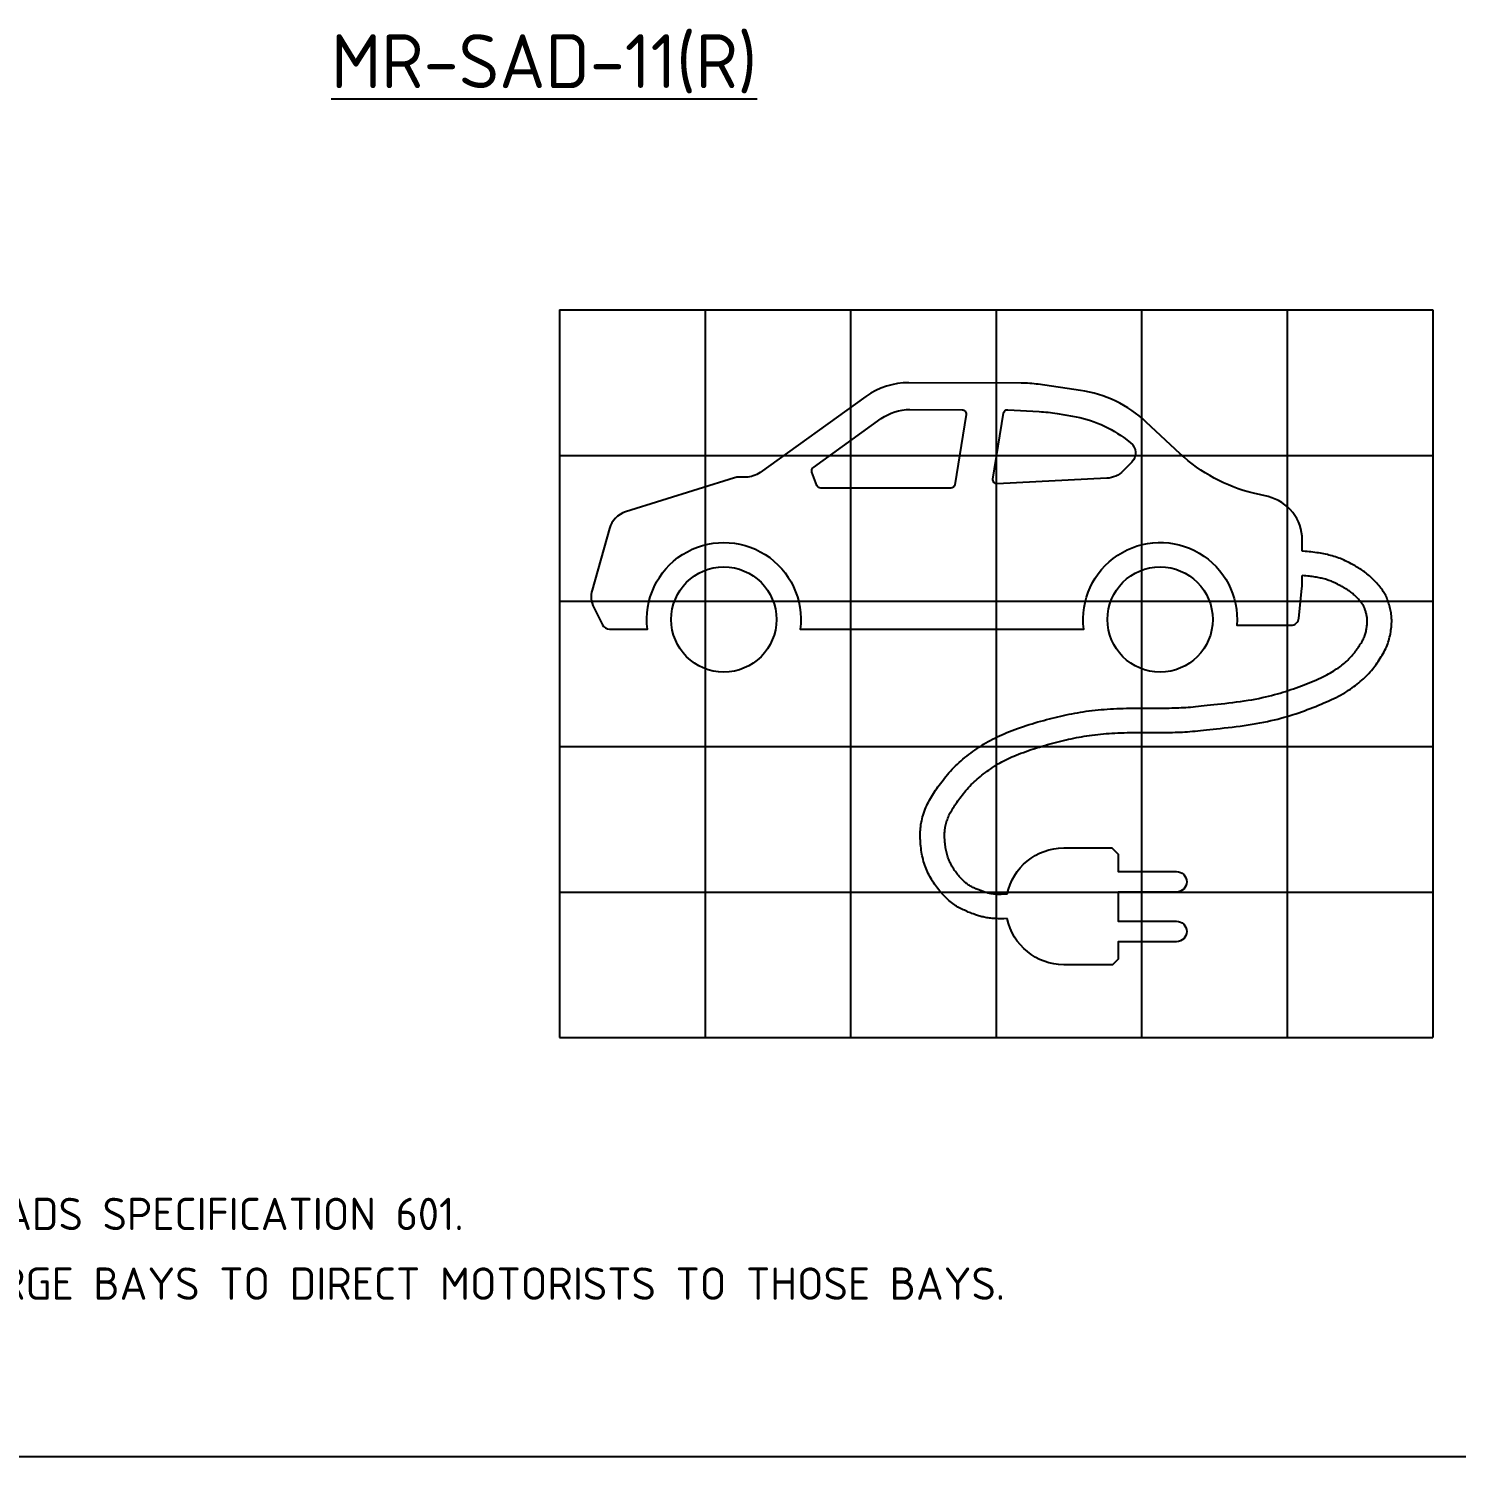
# Model space of a CAD drawing. Header units: millimetres. Extents: x 0 to 420, y 0 to 297.
# Drawn here: x 200.1 to 332.6, y 4.5 to 137 of the extents above; entities that cross this region are included whole.
import ezdxf
from ezdxf.enums import TextEntityAlignment as Align

# ---------------------------------------------------------------- set-up
doc = ezdxf.new("R2010")
doc.units = ezdxf.units.MM
doc.header["$MEASUREMENT"] = 0
for name, color, linetype in [('L18', 4, 'Continuous'), ('L50', 7, 'Continuous'), ('T25', 1, 'Continuous'), ('TBLK18', 4, 'Continuous'), ('TBLK25', 1, 'Continuous'), ('TBLK35', 3, 'Continuous'), ('TBLK50', 7, 'Continuous')]:
    doc.layers.add(name, color=color, linetype=linetype)
doc.styles.add('iso', font='iso3098b.shx')

# ---------------------------------------------------------------- blocks, each defined once
blk = doc.blocks.new('A3BBLK')
at = {"layer": 'TBLK50'}
blk.add_line((13, 4.5), (415.5, 4.5), dxfattribs=at)
blk = doc.blocks.new('title block')
blk.add_blockref('A3BBLK', (0, 0))
at = {"layer": 'TBLK18', "style": 'iso'}
blk.add_attdef('MR_DIRECTORATE', text='', height=1.5, dxfattribs=at).set_placement((381.5, 67.12), align=Align.CENTER)
for tag, p in [('STREET_NAME', (355.51, 61.1)), ('SUBURB_POSTCODE', (388.49, 61.1)), ('TELEPHONE_NO.', (368.31, 58.84)), ('FAX_NO.', (393.56, 58.84))]:
    blk.add_attdef(tag, p, '', height=1.5, dxfattribs=at)
at = {"layer": 'TBLK25', "style": 'iso'}
for tag, height, p in [('MR_BRANCH', 2, (381.5, 64.2)), ('ROAD_SECTION', 1.75, (384.5, 29.16)), ('SLK', 1.75, (384.5, 26.11)), ('CHAINAGE', 1.75, (384.5, 19.21))]:
    blk.add_attdef(tag, text='', height=height, dxfattribs=at).set_placement(p, align=Align.CENTER)
for tag, p, height in [('FILE_NUMBER', (371.77, 53.24), 2.5), ('DESIGNED_/_DRAWN', (371.77, 48.49), 2), ('VERIFIED', (371.77, 43.49), 2), ('APPROVED', (371.77, 38.49), 2), ('LOCAL_AUTHORITY', (370.48, 16.73), 1.25)]:
    blk.add_attdef(tag, p, '', height=height, dxfattribs=at)
at = {"layer": 'TBLK35', "style": 'iso', "width": 0.9}
for tag, p in [('ROAD_PROJECT&NUMBER', (384.5, 32.23)), ('DRAWING_DESCRIPTION', (384.5, 22.29))]:
    blk.add_attdef(tag, text='', height=2.5, dxfattribs=at).set_placement(p, align=Align.CENTER)
at = {"layer": 'TBLK50', "style": 'iso'}
blk.add_attdef('DRG_NUMBER', (356.8, 6.02), '', height=5, dxfattribs=at)

msp = doc.modelspace()

# ---------------------------------------------------------------- linework, layer by layer
at = {"layer": 'L18', "linetype": 'Continuous'}
for p, q in [((249.3585, 110.853), (330.3585, 110.853)), ((249.3585, 110.853), (249.3585, 43.353)), ((330.3585, 110.853), (330.3585, 43.353)), ((249.3585, 97.353), (330.3585, 97.353)), ((249.3585, 83.853), (330.3585, 83.853)), ((249.3585, 70.353), (330.3585, 70.353)), ((249.3585, 56.853), (330.3585, 56.853)), ((249.3585, 43.353), (330.3585, 43.353))]:
    msp.add_line(p, q, dxfattribs=at)
at = {"layer": 'L50', "linetype": 'Continuous'}
for p, q in [((262.8585, 110.853), (262.8585, 43.353)), ((276.3585, 110.853), (276.3585, 43.353)), ((289.8585, 110.853), (289.8585, 43.353)), ((303.3585, 110.853), (303.3585, 43.353)), ((316.8585, 110.853), (316.8585, 43.353))]:
    msp.add_line(p, q, dxfattribs=at)
at = {"layer": 'L50'}
for points in [[(318.2614, 88.4858), (318.2614, 89.505, 0.3470307), (315.0794, 93.5376), (313.728, 93.8607, -0.13009192), (306.9331, 97.5149), (303.7871, 100.4584, 0.15349883), (297.6719, 103.3937), (293.7682, 103.9555, 0.03495339), (292.1933, 104.0707), (281.7681, 104.1035, 0.15778618), (277.7889, 102.8296), (267.9649, 95.7741, -0.15697849), (266.6456, 95.3494), (266.0478, 95.3494, 0.07587617), (265.5981, 95.2807), (255.4972, 92.1238, 0.25342768), (253.9953, 90.5794), (252.3855, 84.8753, 0.18686728), (252.5395, 83.2492), (253.3372, 81.6546, 0.28401547), (254.0114, 81.238), (257.5188, 81.238, -1.13554936), (271.6853, 81.238), (297.9892, 81.238, -1.10686216), (312.1924, 81.5991), (317.1953, 81.5991, 0.38502341), (317.9454, 82.2772), (318.2233, 85.028, 0.02517517), (318.2614, 85.7857), (318.2614, 86.2142)], [(290.8784, 56.6541, -0.3514784), (296.1331, 60.9618), (300.595, 60.9618), (301.1898, 60.367), (301.1898, 58.7569), (306.5857, 58.7569, -1), (306.5857, 56.8576), (301.1898, 56.8576), (301.1898, 54.1488), (306.5857, 54.1488, -1), (306.5857, 52.2495), (301.1898, 52.2495), (301.1898, 50.6395), (300.6527, 50.1024), (296.1331, 50.1024, -0.35049294), (290.8823, 54.3914)]]:
    msp.add_lwpolyline(points, format="xyb", dxfattribs=at)
for points in [[(272.7808, 95.8152, -0.33742059), (272.9145, 96.2519), (279.2053, 100.7699, -0.15778618), (281.8581, 101.6192), (286.7019, 101.6039, -0.46066773), (287.0729, 101.1673), (286.0265, 94.6462, -0.36834143), (285.6543, 94.329), (273.5922, 94.329, -0.31401646), (273.2386, 94.5753)], [(290.9391, 101.5916), (293.8541, 101.4283, -0.02761493), (295.508, 101.2436), (296.9457, 101.0021, -0.12326111), (301.9787, 98.8044), (302.3212, 98.5403, -0.4486271), (302.4479, 96.7429), (301.646, 95.9209, -0.18920297), (300.1398, 95.2415), (289.9571, 94.734, -0.47681188), (289.5662, 95.1702), (290.5458, 101.275, -0.38431953)]]:
    msp.add_lwpolyline(points, format="xyb", close=True, dxfattribs=at)
for points in [[(290.8784, 56.6541), (290.5835, 56.6458), (290.3391, 56.6417), (290.1384, 56.6412), (289.9745, 56.6439), (289.8406, 56.6494), (289.7298, 56.6572), (289.6353, 56.6668), (289.5503, 56.6779), (289.4689, 56.69), (289.3897, 56.7031), (289.3125, 56.7173), (289.237, 56.7325), (289.1627, 56.7489), (289.0893, 56.7664), (289.0167, 56.7852), (288.9443, 56.8052), (288.8719, 56.8265), (288.7992, 56.8492), (288.7256, 56.8733), (288.6508, 56.899), (288.5744, 56.9262), (288.496, 56.9552), (288.4151, 56.9859), (288.3315, 57.0185), (288.2448, 57.053), (288.1558, 57.0892), (288.0653, 57.1268), (287.9743, 57.1656), (287.8836, 57.2054), (287.7941, 57.2459), (287.7067, 57.287), (287.6222, 57.3282), (287.5414, 57.3696), (287.4637, 57.4119), (287.3881, 57.4557), (287.3141, 57.502), (287.2407, 57.5515), (287.1671, 57.605), (287.0926, 57.6633), (287.0163, 57.7273), (286.9376, 57.7975), (286.8571, 57.8734), (286.7752, 57.954), (286.6927, 58.0387), (286.6101, 58.1267), (286.5283, 58.217), (286.4477, 58.309), (286.369, 58.4018), (286.2928, 58.4947), (286.2192, 58.5878), (286.1479, 58.6812), (286.079, 58.7751), (286.0123, 58.8696), (285.9478, 58.965), (285.8854, 59.0613), (285.825, 59.1587), (285.7666, 59.2575), (285.7103, 59.3576), (285.656, 59.4591), (285.6038, 59.5622), (285.554, 59.6669), (285.5065, 59.7733), (285.4614, 59.8814), (285.4188, 59.9914), (285.3788, 60.1034), (285.3413, 60.2173), (285.3065, 60.3334), (285.2742, 60.4517), (285.2445, 60.5721), (285.2174, 60.695), (285.1928, 60.8202), (285.1709, 60.948), (285.1515, 61.0782), (285.1346, 61.21), (285.1202, 61.3427), (285.1081, 61.4753), (285.0982, 61.6069), (285.0905, 61.7367), (285.0849, 61.8637), (285.0814, 61.9871), (285.0798, 62.1063), (285.0804, 62.2219), (285.0834, 62.3347), (285.0891, 62.4456), (285.0977, 62.5556), (285.1095, 62.6655), (285.1246, 62.7762), (285.1434, 62.8886), (285.166, 63.0034), (285.1924, 63.1203), (285.2228, 63.2387), (285.257, 63.3583), (285.2951, 63.4786), (285.337, 63.599), (285.3829, 63.719), (285.4326, 63.8383), (285.4861, 63.9565), (285.5435, 64.0738), (285.6046, 64.1908), (285.6693, 64.308), (285.7375, 64.4258), (285.8092, 64.5448), (285.8843, 64.6653), (285.9628, 64.788), (286.0444, 64.9131), (286.1294, 65.0407), (286.2178, 65.1705), (286.3096, 65.3024), (286.405, 65.4363), (286.5041, 65.5719), (286.6068, 65.7091), (286.7133, 65.8478), (286.8237, 65.9877), (286.9377, 66.1283), (287.0554, 66.2691), (287.1764, 66.4095), (287.3006, 66.5489), (287.4279, 66.6868), (287.5581, 66.8226), (287.6911, 66.9557), (287.8267, 67.0858), (287.965, 67.2131), (288.1063, 67.3379), (288.2506, 67.4607), (288.3981, 67.5819), (288.549, 67.7019), (288.7035, 67.8211), (288.8617, 67.9398), (289.0236, 68.0584), (289.189, 68.1765), (289.3572, 68.2934), (289.5279, 68.4087), (289.7005, 68.5216), (289.8745, 68.6318), (290.0496, 68.7385), (290.2251, 68.8413), (290.4008, 68.9398), (290.5777, 69.0345), (290.7569, 69.1259), (290.9395, 69.2147), (291.1265, 69.3016), (291.3193, 69.3871), (291.5188, 69.4721), (291.7262, 69.557), (291.9422, 69.6425), (292.1663, 69.7282), (292.3973, 69.814), (292.6342, 69.8994), (292.876, 69.9842), (293.1215, 70.068), (293.3698, 70.1505), (293.6198, 70.2314), (293.8705, 70.3105), (294.1216, 70.3875), (294.3726, 70.4624), (294.6234, 70.5351), (294.8735, 70.6056), (295.1226, 70.6737), (295.3704, 70.7394), (295.6166, 70.8026), (295.861, 70.8633), (296.1039, 70.9214), (296.3457, 70.9772), (296.5867, 71.0306), (296.8274, 71.0817), (297.0681, 71.1307), (297.3094, 71.1776), (297.5515, 71.2224), (297.7949, 71.2653), (298.0398, 71.3062), (298.2862, 71.345), (298.5345, 71.3816), (298.7847, 71.4159), (299.0369, 71.4479), (299.2915, 71.4775), (299.5484, 71.5046), (299.808, 71.5291), (300.0704, 71.5511), (300.3361, 71.5707), (300.6054, 71.588), (300.8785, 71.603), (301.1558, 71.6159), (301.4376, 71.6266), (301.7243, 71.6353), (302.0159, 71.6421), (302.3113, 71.6473), (302.6094, 71.6509), (302.9087, 71.6534), (303.208, 71.6549), (303.506, 71.6556), (303.8015, 71.6559), (304.093, 71.656), (304.3796, 71.656), (304.6608, 71.6562), (304.9363, 71.6567), (305.2059, 71.6577), (305.4694, 71.6593), (305.7266, 71.6618), (305.9771, 71.6652), (306.2207, 71.6697), (306.4576, 71.6756), (306.6892, 71.6828), (306.9172, 71.6917), (307.1434, 71.7024), (307.3697, 71.715), (307.5977, 71.7297), (307.8292, 71.7467), (308.0661, 71.7661), (308.31, 71.788), (308.5621, 71.8123), (308.8236, 71.8389), (309.0955, 71.8676), (309.3791, 71.8982), (309.6755, 71.9306), (309.9857, 71.9646), (310.3109, 72.0001), (310.6516, 72.0369), (311.0056, 72.0753), (311.3701, 72.1157), (311.7423, 72.1583), (312.1193, 72.2035), (312.4983, 72.2517), (312.8765, 72.303), (313.2511, 72.3579), (313.6196, 72.4166), (313.9812, 72.4788), (314.3354, 72.5442), (314.6816, 72.6125), (315.0195, 72.6834), (315.3485, 72.7566), (315.6681, 72.8317), (315.9779, 72.9084), (316.2776, 72.9865), (316.5684, 73.0661), (316.8514, 73.1474), (317.1281, 73.2305), (317.3998, 73.3158), (317.6677, 73.4032), (317.9333, 73.4932), (318.1977, 73.5858), (318.4621, 73.6812), (318.726, 73.779), (318.9887, 73.879), (319.2496, 73.9806), (319.5079, 74.0834), (319.7629, 74.1872), (320.0139, 74.2915), (320.2601, 74.3959), (320.5011, 74.5002), (320.7363, 74.6043), (320.9656, 74.7086), (321.1886, 74.8132), (321.405, 74.9182), (321.6145, 75.024), (321.8168, 75.1307), (322.0117, 75.2385), (322.1991, 75.3475), (322.3793, 75.4578), (322.553, 75.5694), (322.721, 75.6824), (322.8838, 75.7965), (323.042, 75.912), (323.1964, 76.0288), (323.3476, 76.1469), (323.496, 76.2662), (323.6416, 76.387), (323.7842, 76.5092), (323.9234, 76.6329), (324.0591, 76.7582), (324.191, 76.8853), (324.3188, 77.0141), (324.4424, 77.1447), (324.5616, 77.2773), (324.6767, 77.4117), (324.788, 77.5479), (324.896, 77.6858), (325.0012, 77.8253), (325.1038, 77.9663), (325.2043, 78.1088), (325.3032, 78.2527), (325.4005, 78.3978), (325.4961, 78.5441), (325.5892, 78.6913), (325.6793, 78.8393), (325.7659, 78.988), (325.8483, 79.1372), (325.9261, 79.2867), (325.9986, 79.4363), (326.0655, 79.5861), (326.1269, 79.7361), (326.1831, 79.8868), (326.2345, 80.0385), (326.2813, 80.1914), (326.324, 80.346), (326.3628, 80.5025), (326.398, 80.6613), (326.4299, 80.8224), (326.4585, 80.985), (326.4834, 81.1482), (326.5047, 81.3107), (326.5221, 81.4717), (326.5355, 81.63), (326.5447, 81.7846), (326.5495, 81.9344), (326.5498, 82.0788), (326.5458, 82.2183), (326.5376, 82.3539), (326.5254, 82.4867), (326.5093, 82.6175), (326.4894, 82.7473), (326.4661, 82.8771), (326.4393, 83.008), (326.4093, 83.1404), (326.3765, 83.2737), (326.341, 83.4068), (326.3033, 83.5387), (326.2637, 83.6684), (326.2224, 83.7947), (326.1799, 83.9167), (326.1363, 84.0333), (326.092, 84.1439), (326.0463, 84.2492), (325.9985, 84.3508), (325.9478, 84.4497), (325.8936, 84.5473), (325.8352, 84.6449), (325.7717, 84.7439), (325.7025, 84.8454), (325.6271, 84.9504), (325.5456, 85.0587), (325.4584, 85.1696), (325.366, 85.2824), (325.2687, 85.3965), (325.167, 85.5112), (325.0613, 85.6259), (324.952, 85.74), (324.8395, 85.8528), (324.7245, 85.9637), (324.608, 86.0719), (324.4906, 86.177), (324.3733, 86.2782), (324.2567, 86.3748), (324.1418, 86.4663), (324.0293, 86.552), (323.9197, 86.6316), (323.8123, 86.7058), (323.706, 86.7758), (323.5998, 86.8428), (323.4926, 86.9078), (323.3834, 86.972), (323.2712, 87.0366), (323.1548, 87.1026), (323.0335, 87.1708), (322.9075, 87.241), (322.7774, 87.3122), (322.6435, 87.3839), (322.5064, 87.4552), (322.3666, 87.5255), (322.2245, 87.594), (322.0806, 87.66), (321.9354, 87.7229), (321.7889, 87.7827), (321.6414, 87.8394), (321.4927, 87.8931), (321.3431, 87.9439), (321.1927, 87.9919), (321.0414, 88.0372), (320.8894, 88.0798), (320.7366, 88.1198), (320.5827, 88.1574), (320.4271, 88.1926), (320.2692, 88.2256), (320.1087, 88.2565), (319.9448, 88.2855), (319.7772, 88.3126), (319.6053, 88.3379), (319.4289, 88.3617), (319.2488, 88.384), (319.0664, 88.405), (318.8828, 88.4248), (318.6992, 88.4436), (318.5169, 88.4615), (318.337, 88.4787), (318.2614, 88.4858)], [(290.8823, 54.3914), (290.561, 54.3831), (290.2842, 54.3799), (290.0463, 54.3815), (289.8415, 54.3873), (289.664, 54.3966), (289.5083, 54.409), (289.3685, 54.4238), (289.2389, 54.4407), (289.1148, 54.459), (288.9948, 54.4787), (288.8785, 54.4998), (288.7656, 54.5223), (288.6556, 54.5462), (288.5481, 54.5716), (288.4428, 54.5984), (288.3393, 54.6266), (288.2372, 54.6563), (288.1357, 54.6876), (288.0345, 54.7204), (287.9328, 54.7551), (287.83, 54.7915), (287.7255, 54.8299), (287.6188, 54.8704), (287.5091, 54.913), (287.3962, 54.9579), (287.2803, 55.005), (287.162, 55.0545), (287.0419, 55.1062), (286.9205, 55.1603), (286.7984, 55.2168), (286.6763, 55.2756), (286.5545, 55.3368), (286.4336, 55.4006), (286.3134, 55.4675), (286.1938, 55.5381), (286.0743, 55.6131), (285.9547, 55.6932), (285.8349, 55.7789), (285.7145, 55.871), (285.5932, 55.9702), (285.471, 56.0767), (285.3484, 56.1898), (285.226, 56.3084), (285.1046, 56.4315), (284.9848, 56.558), (284.8673, 56.6869), (284.7527, 56.817), (284.6418, 56.9473), (284.5351, 57.0769), (284.4325, 57.2062), (284.3336, 57.3356), (284.2382, 57.4656), (284.146, 57.5965), (284.0567, 57.729), (283.97, 57.8636), (283.8856, 58.0005), (283.8034, 58.1404), (283.7234, 58.2832), (283.6459, 58.4288), (283.5711, 58.5774), (283.4991, 58.7288), (283.4304, 58.8831), (283.3649, 59.0401), (283.303, 59.1999), (283.2448, 59.3625), (283.1905, 59.5276), (283.1399, 59.6951), (283.0932, 59.8648), (283.0504, 60.0365), (283.0114, 60.2101), (282.9762, 60.3853), (282.945, 60.5619), (282.9177, 60.7398), (282.8942, 60.9184), (282.8743, 61.097), (282.8578, 61.2751), (282.8446, 61.4521), (282.8346, 61.6273), (282.8275, 61.8002), (282.8232, 61.9701), (282.8217, 62.1366), (282.8233, 62.3007), (282.8283, 62.4631), (282.8372, 62.6251), (282.8505, 62.7875), (282.8684, 62.9513), (282.8915, 63.1177), (282.9202, 63.2875), (282.9547, 63.4614), (282.9949, 63.6387), (283.0408, 63.8183), (283.092, 63.9989), (283.1483, 64.1794), (283.2097, 64.3587), (283.2758, 64.5357), (283.3465, 64.7092), (283.4215, 64.8783), (283.5006, 65.0435), (283.5836, 65.2052), (283.67, 65.3641), (283.7597, 65.5208), (283.8523, 65.6759), (283.9475, 65.83), (284.0452, 65.9837), (284.145, 66.1376), (284.2473, 66.2919), (284.3525, 66.447), (284.461, 66.6032), (284.5732, 66.7607), (284.6895, 66.9199), (284.8103, 67.081), (284.936, 67.2442), (285.0669, 67.4098), (285.2028, 67.577), (285.3435, 67.7451), (285.4886, 67.9132), (285.6379, 68.0807), (285.7911, 68.2466), (285.9479, 68.4101), (286.1081, 68.5705), (286.2713, 68.7271), (286.4377, 68.8802), (286.6073, 69.0303), (286.7803, 69.1776), (286.9567, 69.3227), (287.1367, 69.4659), (287.3203, 69.6078), (287.5076, 69.7487), (287.6987, 69.8889), (287.8933, 70.0279), (288.0908, 70.1653), (288.2909, 70.3005), (288.4931, 70.4328), (288.6971, 70.5618), (288.9023, 70.6869), (289.1084, 70.8074), (289.3152, 70.9231), (289.5233, 71.0344), (289.7337, 71.1417), (289.9472, 71.2458), (290.1648, 71.3472), (290.3873, 71.4465), (290.6156, 71.5443), (290.8507, 71.6412), (291.0932, 71.7376), (291.3424, 71.8335), (291.5973, 71.9286), (291.8571, 72.0226), (292.1207, 72.1153), (292.3873, 72.2065), (292.6559, 72.2959), (292.9255, 72.3832), (293.1953, 72.4683), (293.465, 72.5511), (293.7343, 72.6315), (294.003, 72.7095), (294.2709, 72.785), (294.5377, 72.858), (294.8032, 72.9283), (295.0672, 72.9961), (295.3295, 73.0611), (295.5904, 73.1236), (295.8505, 73.1835), (296.1101, 73.2409), (296.3696, 73.296), (296.6296, 73.3489), (296.8904, 73.3995), (297.1525, 73.448), (297.4162, 73.4944), (297.6818, 73.5387), (297.9493, 73.5808), (298.2187, 73.6205), (298.4902, 73.6578), (298.7638, 73.6925), (299.0397, 73.7247), (299.3179, 73.7541), (299.5985, 73.7806), (299.8816, 73.8045), (300.1675, 73.8257), (300.4562, 73.8444), (300.748, 73.8606), (301.0429, 73.8744), (301.3411, 73.886), (301.6428, 73.8953), (301.9479, 73.9027), (302.2552, 73.9082), (302.5636, 73.9121), (302.8715, 73.9148), (303.1778, 73.9164), (303.481, 73.9172), (303.7799, 73.9175), (304.073, 73.9176), (304.3593, 73.9176), (304.6384, 73.9178), (304.9101, 73.9182), (305.1743, 73.9191), (305.4309, 73.9207), (305.6797, 73.9229), (305.9205, 73.9261), (306.1532, 73.9303), (306.378, 73.9357), (306.5966, 73.9424), (306.811, 73.9507), (307.0233, 73.9607), (307.2356, 73.9726), (307.4499, 73.9865), (307.6682, 74.0027), (307.8927, 74.0212), (308.1251, 74.0423), (308.3666, 74.0657), (308.6181, 74.0914), (308.8805, 74.1192), (309.1548, 74.1489), (309.4418, 74.1803), (309.7425, 74.2133), (310.0577, 74.2476), (310.3878, 74.2833), (310.7304, 74.3205), (311.0826, 74.3594), (311.4413, 74.4004), (311.8036, 74.4436), (312.1666, 74.4893), (312.5271, 74.5379), (312.8823, 74.5895), (313.2297, 74.6443), (313.5686, 74.7022), (313.8987, 74.7628), (314.22, 74.8259), (314.5323, 74.8912), (314.8353, 74.9584), (315.129, 75.0273), (315.413, 75.0976), (315.6876, 75.1691), (315.9537, 75.2419), (316.2127, 75.3162), (316.466, 75.3923), (316.7149, 75.4705), (316.9608, 75.5509), (317.2049, 75.6337), (317.4488, 75.7192), (317.6932, 75.8075), (317.9376, 75.8982), (318.181, 75.9908), (318.4224, 76.0848), (318.6607, 76.1796), (318.895, 76.2748), (319.1242, 76.3698), (319.3473, 76.464), (319.5635, 76.5573), (319.7724, 76.6494), (319.9741, 76.7407), (320.1682, 76.8313), (320.3548, 76.9213), (320.5336, 77.0109), (320.7045, 77.1003), (320.8675, 77.1896), (321.0225, 77.279), (321.1701, 77.3685), (321.3109, 77.4583), (321.4457, 77.5483), (321.5751, 77.6386), (321.6999, 77.7293), (321.8208, 77.8204), (321.9384, 77.9121), (322.0533, 78.0043), (322.1655, 78.0971), (322.275, 78.1908), (322.3816, 78.2854), (322.4852, 78.3811), (322.5858, 78.4779), (322.6832, 78.5761), (322.7773, 78.6756), (322.8681, 78.7767), (322.9557, 78.8791), (323.0405, 78.9828), (323.1226, 79.0875), (323.2024, 79.1933), (323.28, 79.2997), (323.3557, 79.4068), (323.4298, 79.5144), (323.5023, 79.6223), (323.5731, 79.7302), (323.6415, 79.8378), (323.7072, 79.9446), (323.7697, 80.0505), (323.8286, 80.1551), (323.8835, 80.2581), (323.9338, 80.3591), (323.9794, 80.4579), (324.0204, 80.555), (324.0572, 80.651), (324.0902, 80.7465), (324.1198, 80.8421), (324.1464, 80.9384), (324.1704, 81.0359), (324.1922, 81.1353), (324.212, 81.2369), (324.2299, 81.34), (324.2457, 81.4435), (324.2594, 81.5465), (324.2707, 81.648), (324.2797, 81.747), (324.2862, 81.8424), (324.2901, 81.9333), (324.2913, 82.0191), (324.2898, 82.1004), (324.2858, 82.1783), (324.2791, 82.2539), (324.27, 82.3282), (324.2584, 82.4023), (324.2445, 82.4773), (324.2281, 82.5541), (324.2095, 82.6336), (324.1891, 82.7148), (324.1671, 82.7966), (324.1439, 82.8778), (324.1201, 82.9572), (324.096, 83.0336), (324.0719, 83.1058), (324.0483, 83.1726), (324.0254, 83.2332), (324.0025, 83.2887), (323.9789, 83.3406), (323.9536, 83.3902), (323.926, 83.4392), (323.8951, 83.4889), (323.8602, 83.5409), (323.8205, 83.5966), (323.7753, 83.6572), (323.7248, 83.7222), (323.6693, 83.791), (323.6094, 83.8629), (323.5453, 83.9371), (323.4775, 84.013), (323.4062, 84.0899), (323.332, 84.167), (323.2552, 84.2437), (323.1764, 84.3195), (323.096, 84.3939), (323.0146, 84.4665), (322.9328, 84.5367), (322.8511, 84.6042), (322.7701, 84.6684), (322.6902, 84.7289), (322.6119, 84.7854), (322.5343, 84.8387), (322.4568, 84.8895), (322.3782, 84.9387), (322.2978, 84.9872), (322.2147, 85.0359), (322.1279, 85.0857), (322.0367, 85.1374), (321.9402, 85.1916), (321.8391, 85.2479), (321.7342, 85.3054), (321.6262, 85.3634), (321.516, 85.4212), (321.4043, 85.4779), (321.2919, 85.5328), (321.1797, 85.5851), (321.0681, 85.6342), (320.9572, 85.6801), (320.8465, 85.7232), (320.7357, 85.7635), (320.6245, 85.8014), (320.5127, 85.837), (320.3997, 85.8705), (320.2855, 85.9022), (320.1695, 85.9322), (320.052, 85.9606), (319.9329, 85.9875), (319.8122, 86.0127), (319.69, 86.0364), (319.5665, 86.0586), (319.4415, 86.0792), (319.3152, 86.0983), (319.1871, 86.116), (319.0547, 86.1327), (318.915, 86.1489), (318.7648, 86.165), (318.6012, 86.1816), (318.4211, 86.1991), (318.2614, 86.2142)]]:
    msp.add_lwpolyline(points, dxfattribs=at)
for centre in [(264.602, 82.1408), (305.0724, 82.1408)]:
    msp.add_circle(centre, 4.879, dxfattribs=at)

# ---------------------------------------------------------------- block references
at = {"color": 1}
msp.add_blockref('title block', (0, 0), dxfattribs=at)

# ---------------------------------------------------------------- texts
at = {"layer": 'L50', "style": 'iso'}
msp.add_text('%%UMR-SAD-11(R)', height=5, dxfattribs=at).set_placement((228.1674, 131.4345))
at = {"layer": 'T25', "color": 3, "style": 'iso'}
for s, p in [('5. MATERIALS : ALL SIGN MATERIALS AND MANUFACTURE TO BE IN ACCORDANCE WITH MAIN ROADS SPECIFICATION 601. ', (22.2764, 25.4971)), ('6. THIS SIGN MAY BE USED WITHIN A GENERAL CAR PARK WHICH HAS ELECTRIC VEHICLE RECHARGE BAYS TO DIRECT MOTORISTS TO THOSE BAYS.', (22.1419, 19.0304))]:
    msp.add_text(s, height=3, dxfattribs=at).set_placement(p)

doc.saveas('drawing.dxf')
